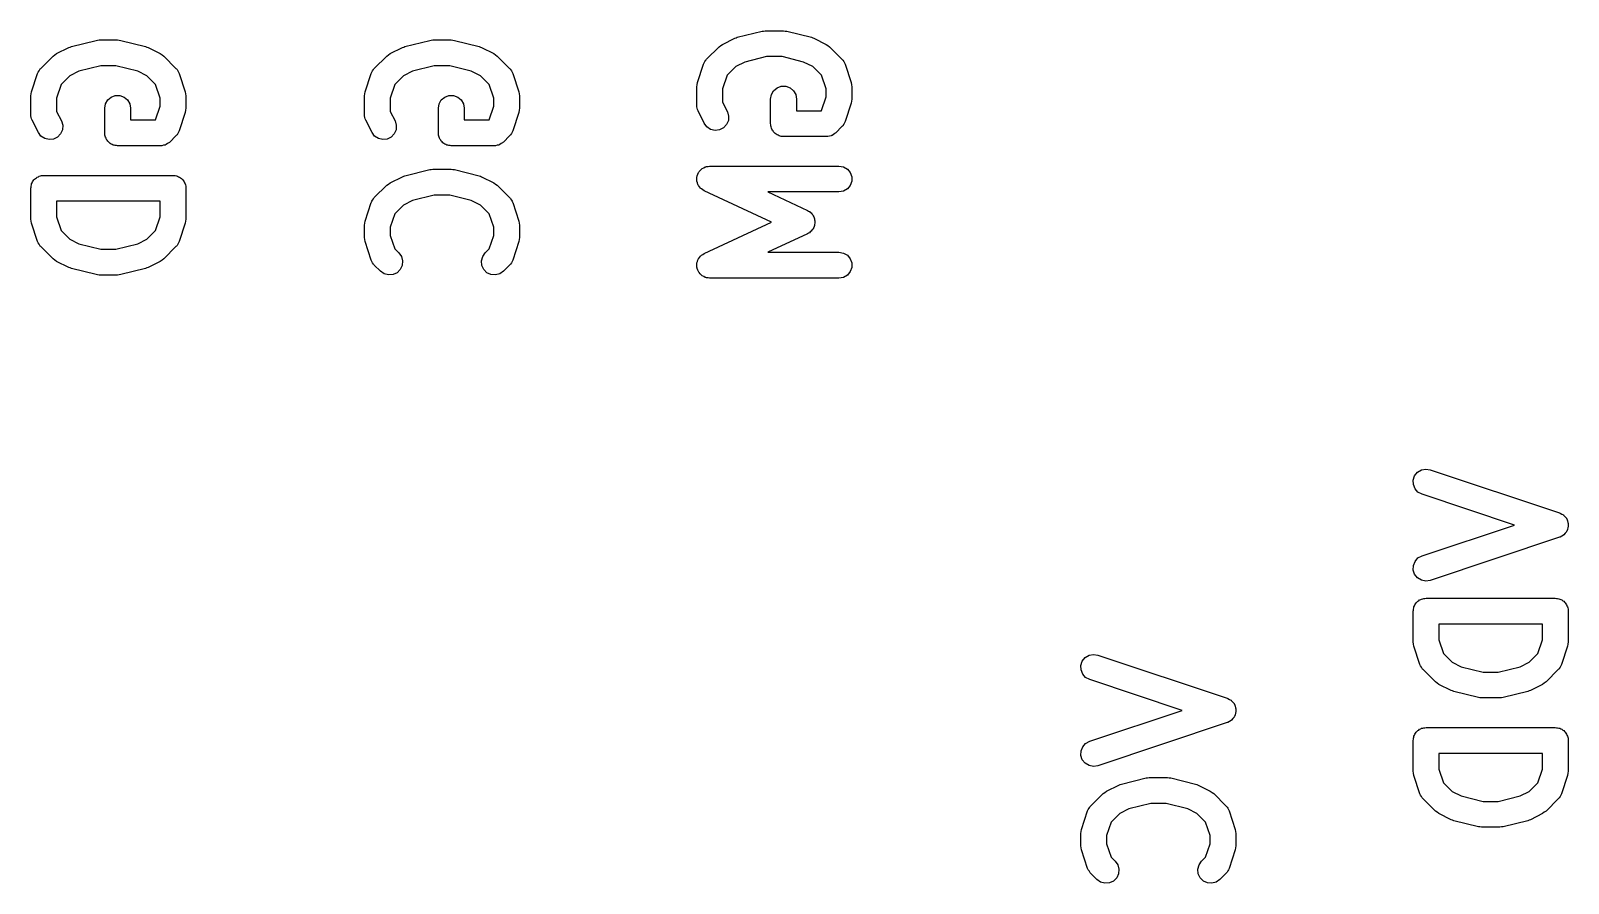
# Model space of a CAD drawing. Extents: x 91.3 to 189.8, y -113.5 to -60.4.
# Drawn here: x 122.83 to 134.72, y -103.52 to -96.92 of the extents above; entities that cross this region are included whole.
import ezdxf

# ---------------------------------------------------------------- set-up
doc = ezdxf.new("R2010")
doc.units = 0
doc.header["$MEASUREMENT"] = 0
doc.layers.add('BLACK', color=7, linetype='CONTINUOUS')

msp = doc.modelspace()

# ---------------------------------------------------------------- linework, layer by layer
at = {"layer": 'Black'}
for p, q in [((123.146, -97.0411), (123.337, -96.9935)), ((123.337, -96.9935), (123.349, -96.9926)), ((123.349, -96.9926), (123.361, -96.9905)), ((123.361, -96.9905), (123.504, -96.9905)), ((123.504, -96.9905), (123.516, -96.9926)), ((123.516, -96.9926), (123.528, -96.9935)), ((123.528, -96.9935), (123.719, -97.0411)), ((125.726, -97.0411), (125.917, -96.9935)), ((125.917, -96.9935), (125.929, -96.9926)), ((125.929, -96.9926), (125.941, -96.9905)), ((125.941, -96.9905), (126.084, -96.9905)), ((126.084, -96.9905), (126.096, -96.9926)), ((126.096, -96.9926), (126.108, -96.9935)), ((126.108, -96.9935), (126.299, -97.0411)), ((128.181, -97.0248), (128.276, -96.9772)), ((128.276, -96.9772), (128.286, -96.9741)), ((128.286, -96.9741), (128.296, -96.9697)), ((128.296, -96.9697), (128.487, -96.922)), ((128.487, -96.922), (128.499, -96.9212)), ((128.499, -96.9212), (128.511, -96.919)), ((128.511, -96.919), (128.654, -96.919)), ((128.654, -96.919), (128.666, -96.9212)), ((128.666, -96.9212), (128.678, -96.922)), ((128.678, -96.922), (128.869, -96.9697)), ((128.869, -96.9697), (128.879, -96.9741)), ((128.879, -96.9741), (128.889, -96.9772)), ((128.889, -96.9772), (128.984, -97.0248)), ((122.909, -97.2102), (123.005, -97.115)), ((123.005, -97.115), (123.018, -97.1058)), ((123.018, -97.1058), (123.031, -97.0963)), ((123.031, -97.0963), (123.126, -97.0487)), ((123.126, -97.0487), (123.136, -97.0455)), ((123.136, -97.0455), (123.146, -97.0411)), ((123.719, -97.0411), (123.729, -97.0455)), ((123.729, -97.0455), (123.739, -97.0487)), ((123.739, -97.0487), (123.834, -97.0963)), ((123.834, -97.0963), (123.847, -97.1058)), ((123.847, -97.1058), (123.86, -97.115)), ((123.86, -97.115), (123.955, -97.2102)), ((125.489, -97.2102), (125.585, -97.115)), ((125.585, -97.115), (125.598, -97.1058)), ((125.598, -97.1058), (125.611, -97.0963)), ((125.611, -97.0963), (125.706, -97.0487)), ((125.706, -97.0487), (125.716, -97.0455)), ((125.716, -97.0455), (125.726, -97.0411)), ((126.299, -97.0411), (126.309, -97.0455)), ((126.309, -97.0455), (126.319, -97.0487)), ((126.319, -97.0487), (126.414, -97.0963)), ((126.414, -97.0963), (126.427, -97.1058)), ((126.427, -97.1058), (126.44, -97.115)), ((126.44, -97.115), (126.535, -97.2102)), ((128.056, -97.1435), (128.059, -97.1388)), ((128.059, -97.1388), (128.155, -97.0436)), ((128.155, -97.0436), (128.168, -97.0344)), ((128.168, -97.0344), (128.181, -97.0248)), ((128.523, -97.119), (128.355, -97.161)), ((128.642, -97.119), (128.523, -97.119)), ((128.809, -97.161), (128.642, -97.119)), ((128.984, -97.0248), (128.997, -97.0344)), ((128.997, -97.0344), (129.01, -97.0436)), ((129.01, -97.0436), (129.105, -97.1388)), ((129.105, -97.1388), (129.109, -97.1435)), ((122.838, -97.3922), (122.885, -97.2493)), ((122.885, -97.2493), (122.888, -97.2443)), ((122.888, -97.2443), (122.889, -97.2387)), ((122.889, -97.2387), (122.896, -97.2291)), ((122.896, -97.2291), (122.902, -97.2188)), ((122.902, -97.2188), (122.906, -97.215)), ((122.906, -97.215), (122.909, -97.2102)), ((123.205, -97.2324), (123.134, -97.2679)), ((123.373, -97.1905), (123.205, -97.2324)), ((123.491, -97.1905), (123.373, -97.1905)), ((123.659, -97.2324), (123.491, -97.1905)), ((123.73, -97.2679), (123.659, -97.2324)), ((123.955, -97.2102), (123.959, -97.215)), ((123.959, -97.215), (123.963, -97.2188)), ((123.963, -97.2188), (123.969, -97.2291)), ((123.969, -97.2291), (123.975, -97.2387)), ((123.975, -97.2387), (123.977, -97.2443)), ((123.977, -97.2443), (123.98, -97.2493)), ((123.98, -97.2493), (124.027, -97.3922)), ((125.418, -97.3922), (125.465, -97.2493)), ((125.465, -97.2493), (125.468, -97.2443)), ((125.468, -97.2443), (125.469, -97.2387)), ((125.469, -97.2387), (125.476, -97.2291)), ((125.476, -97.2291), (125.482, -97.2188)), ((125.482, -97.2188), (125.486, -97.215)), ((125.486, -97.215), (125.489, -97.2102)), ((125.785, -97.2324), (125.714, -97.2679)), ((125.953, -97.1905), (125.785, -97.2324)), ((126.072, -97.1905), (125.953, -97.1905)), ((126.239, -97.2324), (126.072, -97.1905)), ((126.31, -97.2679), (126.239, -97.2324)), ((126.535, -97.2102), (126.539, -97.215)), ((126.539, -97.215), (126.543, -97.2188)), ((126.543, -97.2188), (126.549, -97.2291)), ((126.549, -97.2291), (126.555, -97.2387)), ((126.555, -97.2387), (126.557, -97.2443)), ((126.557, -97.2443), (126.56, -97.2493)), ((126.56, -97.2493), (126.607, -97.3922)), ((127.988, -97.3208), (128.035, -97.1779)), ((128.035, -97.1779), (128.038, -97.1728)), ((128.038, -97.1728), (128.039, -97.1673)), ((128.039, -97.1673), (128.046, -97.1577)), ((128.046, -97.1577), (128.052, -97.1474)), ((128.052, -97.1474), (128.056, -97.1435)), ((128.284, -97.1965), (128.217, -97.2635)), ((128.355, -97.161), (128.284, -97.1965)), ((128.88, -97.1965), (128.809, -97.161)), ((128.947, -97.2635), (128.88, -97.1965)), ((129.109, -97.1435), (129.113, -97.1474)), ((129.113, -97.1474), (129.119, -97.1577)), ((129.119, -97.1577), (129.125, -97.1673)), ((129.125, -97.1673), (129.127, -97.1728)), ((129.127, -97.1728), (129.13, -97.1779)), ((129.13, -97.1779), (129.177, -97.3208)), ((123.067, -97.335), (123.032, -97.44)), ((123.134, -97.2679), (123.067, -97.335)), ((123.797, -97.335), (123.73, -97.2679)), ((123.832, -97.44), (123.797, -97.335)), ((125.647, -97.335), (125.612, -97.44)), ((125.714, -97.2679), (125.647, -97.335)), ((126.377, -97.335), (126.31, -97.2679)), ((126.412, -97.44), (126.377, -97.335)), ((127.982, -97.3524), (127.985, -97.3366)), ((127.982, -97.4952), (127.982, -97.3524)), ((127.985, -97.3366), (127.988, -97.3208)), ((128.217, -97.2635), (128.182, -97.3686)), ((128.182, -97.3686), (128.182, -97.4716)), ((128.577, -97.3833), (128.604, -97.361)), ((128.604, -97.361), (128.636, -97.3491)), ((128.636, -97.3491), (128.671, -97.3491)), ((128.671, -97.3491), (128.704, -97.361)), ((128.704, -97.361), (128.73, -97.3833)), ((128.982, -97.3686), (128.947, -97.2635)), ((128.982, -97.4314), (128.982, -97.3686)), ((129.177, -97.3208), (129.18, -97.3366)), ((129.18, -97.3366), (129.182, -97.3524)), ((129.182, -97.3524), (129.182, -97.4476)), ((122.832, -97.4238), (122.835, -97.408)), ((122.832, -97.5667), (122.832, -97.4238)), ((122.835, -97.408), (122.838, -97.3922)), ((123.032, -97.44), (123.032, -97.5431)), ((123.404, -97.519), (123.41, -97.4848)), ((123.41, -97.4848), (123.427, -97.4548)), ((123.427, -97.4548), (123.454, -97.4324)), ((123.454, -97.4324), (123.486, -97.4206)), ((123.486, -97.4206), (123.521, -97.4206)), ((123.521, -97.4206), (123.554, -97.4324)), ((123.554, -97.4324), (123.58, -97.4548)), ((123.58, -97.4548), (123.598, -97.4848)), ((123.598, -97.4848), (123.604, -97.519)), ((123.832, -97.5028), (123.832, -97.44)), ((124.027, -97.3922), (124.03, -97.408)), ((124.03, -97.408), (124.032, -97.4238)), ((124.032, -97.4238), (124.032, -97.519)), ((125.412, -97.4238), (125.415, -97.408)), ((125.412, -97.5667), (125.412, -97.4238)), ((125.415, -97.408), (125.418, -97.3922)), ((125.612, -97.44), (125.612, -97.5431)), ((125.984, -97.519), (125.99, -97.4848)), ((125.99, -97.4848), (126.007, -97.4548)), ((126.007, -97.4548), (126.034, -97.4324)), ((126.034, -97.4324), (126.066, -97.4206)), ((126.066, -97.4206), (126.101, -97.4206)), ((126.101, -97.4206), (126.134, -97.4324)), ((126.134, -97.4324), (126.16, -97.4548)), ((126.16, -97.4548), (126.178, -97.4848)), ((126.178, -97.4848), (126.184, -97.519)), ((126.412, -97.5028), (126.412, -97.44)), ((126.607, -97.3922), (126.61, -97.408)), ((126.61, -97.408), (126.612, -97.4238)), ((126.612, -97.4238), (126.612, -97.519)), ((127.983, -97.5009), (127.982, -97.4952)), ((128.182, -97.4716), (128.219, -97.5458)), ((128.554, -97.4476), (128.56, -97.4134)), ((128.554, -97.6381), (128.554, -97.4476)), ((128.56, -97.4134), (128.577, -97.3833)), ((128.73, -97.3833), (128.748, -97.4134)), ((128.748, -97.4134), (128.754, -97.4476)), ((128.754, -97.4476), (128.754, -97.5381)), ((128.947, -97.5365), (128.982, -97.4314)), ((129.177, -97.4792), (129.13, -97.6221)), ((129.18, -97.4634), (129.177, -97.4792)), ((129.182, -97.4476), (129.18, -97.4634)), ((122.833, -97.5723), (122.832, -97.5667)), ((122.833, -97.5781), (122.833, -97.5723)), ((122.836, -97.5893), (122.833, -97.5781)), ((122.838, -97.6009), (122.836, -97.5893)), ((122.841, -97.6059), (122.838, -97.6009)), ((122.843, -97.6114), (122.841, -97.6059)), ((122.891, -97.7066), (122.843, -97.6114)), ((123.032, -97.5431), (123.069, -97.6172)), ((123.404, -97.7095), (123.404, -97.519)), ((123.604, -97.519), (123.604, -97.6095)), ((123.604, -97.6095), (123.796, -97.6095)), ((123.796, -97.6095), (123.797, -97.6079)), ((123.797, -97.6079), (123.832, -97.5028)), ((124.027, -97.5507), (123.98, -97.6935)), ((124.03, -97.5348), (124.027, -97.5507)), ((124.032, -97.519), (124.03, -97.5348)), ((125.413, -97.5723), (125.412, -97.5667)), ((125.413, -97.5781), (125.413, -97.5723)), ((125.416, -97.5893), (125.413, -97.5781)), ((125.418, -97.6009), (125.416, -97.5893)), ((125.421, -97.6059), (125.418, -97.6009)), ((125.423, -97.6114), (125.421, -97.6059)), ((125.471, -97.7066), (125.423, -97.6114)), ((125.612, -97.5431), (125.649, -97.6172)), ((125.984, -97.7095), (125.984, -97.519)), ((126.184, -97.519), (126.184, -97.6095)), ((126.184, -97.6095), (126.376, -97.6095)), ((126.376, -97.6095), (126.377, -97.6079)), ((126.377, -97.6079), (126.412, -97.5028)), ((126.607, -97.5507), (126.56, -97.6935)), ((126.61, -97.5348), (126.607, -97.5507)), ((126.612, -97.519), (126.61, -97.5348)), ((127.983, -97.5067), (127.983, -97.5009)), ((127.986, -97.5179), (127.983, -97.5067)), ((127.988, -97.5294), (127.986, -97.5179)), ((127.991, -97.5344), (127.988, -97.5294)), ((127.993, -97.54), (127.991, -97.5344)), ((128.041, -97.6352), (127.993, -97.54)), ((128.227, -97.6137), (128.213, -97.6456)), ((128.219, -97.5458), (128.229, -97.579)), ((128.229, -97.579), (128.227, -97.6137)), ((128.754, -97.5381), (128.946, -97.5381)), ((128.946, -97.5381), (128.947, -97.5365)), ((122.911, -97.7345), (122.891, -97.7066)), ((122.94, -97.7537), (122.911, -97.7345)), ((123.063, -97.717), (123.04, -97.7422)), ((123.077, -97.6851), (123.063, -97.717)), ((123.069, -97.6172), (123.079, -97.6505)), ((123.079, -97.6505), (123.077, -97.6851)), ((123.405, -97.7181), (123.404, -97.7095)), ((123.405, -97.7269), (123.405, -97.7181)), ((123.408, -97.7351), (123.405, -97.7269)), ((123.41, -97.7437), (123.408, -97.7351)), ((123.955, -97.7326), (123.908, -97.7802)), ((123.959, -97.7279), (123.955, -97.7326)), ((123.963, -97.7241), (123.959, -97.7279)), ((123.969, -97.7138), (123.963, -97.7241)), ((123.975, -97.7042), (123.969, -97.7138)), ((123.977, -97.6986), (123.975, -97.7042)), ((123.98, -97.6935), (123.977, -97.6986)), ((125.491, -97.7345), (125.471, -97.7066)), ((125.52, -97.7537), (125.491, -97.7345)), ((125.643, -97.717), (125.62, -97.7422)), ((125.657, -97.6851), (125.643, -97.717)), ((125.649, -97.6172), (125.659, -97.6505)), ((125.659, -97.6505), (125.657, -97.6851)), ((125.985, -97.7181), (125.984, -97.7095)), ((125.985, -97.7269), (125.985, -97.7181)), ((125.988, -97.7351), (125.985, -97.7269)), ((125.99, -97.7437), (125.988, -97.7351)), ((126.535, -97.7326), (126.488, -97.7802)), ((126.539, -97.7279), (126.535, -97.7326)), ((126.543, -97.7241), (126.539, -97.7279)), ((126.549, -97.7138), (126.543, -97.7241)), ((126.555, -97.7042), (126.549, -97.7138)), ((126.557, -97.6986), (126.555, -97.7042)), ((126.56, -97.6935), (126.557, -97.6986)), ((128.061, -97.6631), (128.041, -97.6352)), ((128.09, -97.6822), (128.061, -97.6631)), ((128.124, -97.6903), (128.09, -97.6822)), ((128.159, -97.6863), (128.124, -97.6903)), ((128.19, -97.6708), (128.159, -97.6863)), ((128.213, -97.6456), (128.19, -97.6708)), ((128.555, -97.6467), (128.554, -97.6381)), ((128.555, -97.6555), (128.555, -97.6467)), ((128.558, -97.6637), (128.555, -97.6555)), ((128.56, -97.6723), (128.558, -97.6637)), ((128.564, -97.6799), (128.56, -97.6723)), ((128.567, -97.6881), (128.564, -97.6799)), ((128.573, -97.6948), (128.567, -97.6881)), ((128.577, -97.7024), (128.573, -97.6948)), ((128.584, -97.708), (128.577, -97.7024)), ((128.59, -97.7147), (128.584, -97.708)), ((128.597, -97.7191), (128.59, -97.7147)), ((128.604, -97.7247), (128.597, -97.7191)), ((128.612, -97.7277), (128.604, -97.7247)), ((128.62, -97.7321), (128.612, -97.7277)), ((128.628, -97.7336), (128.62, -97.7321)), ((128.636, -97.7366), (128.628, -97.7336)), ((129.008, -97.7343), (128.996, -97.7377)), ((129.021, -97.7321), (129.008, -97.7343)), ((129.025, -97.7299), (129.021, -97.7321)), ((129.029, -97.7287), (129.025, -97.7299)), ((129.04, -97.7212), (129.029, -97.7287)), ((129.051, -97.7147), (129.04, -97.7212)), ((129.054, -97.7113), (129.051, -97.7147)), ((129.058, -97.7088), (129.054, -97.7113)), ((129.105, -97.6612), (129.058, -97.7088)), ((129.109, -97.6565), (129.105, -97.6612)), ((129.113, -97.6526), (129.109, -97.6565)), ((129.119, -97.6423), (129.113, -97.6526)), ((129.125, -97.6327), (129.119, -97.6423)), ((129.127, -97.6272), (129.125, -97.6327)), ((129.13, -97.6221), (129.127, -97.6272)), ((122.974, -97.7617), (122.94, -97.7537)), ((123.009, -97.7578), (122.974, -97.7617)), ((123.04, -97.7422), (123.009, -97.7578)), ((123.414, -97.7513), (123.41, -97.7437)), ((123.417, -97.7595), (123.414, -97.7513)), ((123.423, -97.7662), (123.417, -97.7595)), ((123.427, -97.7738), (123.423, -97.7662)), ((123.434, -97.7794), (123.427, -97.7738)), ((123.44, -97.7861), (123.434, -97.7794)), ((123.447, -97.7905), (123.44, -97.7861)), ((123.454, -97.7961), (123.447, -97.7905)), ((123.462, -97.7991), (123.454, -97.7961)), ((123.47, -97.8035), (123.462, -97.7991)), ((123.478, -97.805), (123.47, -97.8035)), ((123.486, -97.808), (123.478, -97.805)), ((123.495, -97.808), (123.486, -97.808)), ((123.504, -97.8095), (123.495, -97.808)), ((123.837, -97.8095), (123.504, -97.8095)), ((123.841, -97.8088), (123.837, -97.8095)), ((123.846, -97.8091), (123.841, -97.8088)), ((123.858, -97.8058), (123.846, -97.8091)), ((123.871, -97.8035), (123.858, -97.8058)), ((123.875, -97.8013), (123.871, -97.8035)), ((123.879, -97.8002), (123.875, -97.8013)), ((123.89, -97.7927), (123.879, -97.8002)), ((123.901, -97.7861), (123.89, -97.7927)), ((123.904, -97.7828), (123.901, -97.7861)), ((123.908, -97.7802), (123.904, -97.7828)), ((125.554, -97.7617), (125.52, -97.7537)), ((125.589, -97.7578), (125.554, -97.7617)), ((125.62, -97.7422), (125.589, -97.7578)), ((125.994, -97.7513), (125.99, -97.7437)), ((125.997, -97.7595), (125.994, -97.7513)), ((126.003, -97.7662), (125.997, -97.7595)), ((126.007, -97.7738), (126.003, -97.7662)), ((126.014, -97.7794), (126.007, -97.7738)), ((126.02, -97.7861), (126.014, -97.7794)), ((126.027, -97.7905), (126.02, -97.7861)), ((126.034, -97.7961), (126.027, -97.7905)), ((126.042, -97.7991), (126.034, -97.7961)), ((126.05, -97.8035), (126.042, -97.7991)), ((126.058, -97.805), (126.05, -97.8035)), ((126.066, -97.808), (126.058, -97.805)), ((126.075, -97.808), (126.066, -97.808)), ((126.084, -97.8095), (126.075, -97.808)), ((126.417, -97.8095), (126.084, -97.8095)), ((126.421, -97.8088), (126.417, -97.8095)), ((126.426, -97.8091), (126.421, -97.8088)), ((126.438, -97.8058), (126.426, -97.8091)), ((126.451, -97.8035), (126.438, -97.8058)), ((126.455, -97.8013), (126.451, -97.8035)), ((126.459, -97.8002), (126.455, -97.8013)), ((126.47, -97.7927), (126.459, -97.8002)), ((126.481, -97.7861), (126.47, -97.7927)), ((126.484, -97.7828), (126.481, -97.7861)), ((126.488, -97.7802), (126.484, -97.7828)), ((128.645, -97.7366), (128.636, -97.7366)), ((128.654, -97.7381), (128.645, -97.7366)), ((128.987, -97.7381), (128.654, -97.7381)), ((128.991, -97.7373), (128.987, -97.7381)), ((128.996, -97.7377), (128.991, -97.7373)), ((128.037, -97.9792), (128.048, -97.9727)), ((128.048, -97.9727), (128.053, -97.9719)), ((128.053, -97.9719), (128.057, -97.9701)), ((128.057, -97.9701), (128.07, -97.9689)), ((128.07, -97.9689), (128.082, -97.9667)), ((128.082, -97.9667), (129.082, -97.9667)), ((129.082, -97.9667), (129.117, -97.9727)), ((129.117, -97.9727), (129.147, -97.9901)), ((122.843, -98.0963), (122.846, -98.0881)), ((122.846, -98.0881), (122.851, -98.0814)), ((122.851, -98.0814), (122.856, -98.0738)), ((122.856, -98.0738), (122.862, -98.0682)), ((122.862, -98.0682), (122.868, -98.0615)), ((122.868, -98.0615), (122.876, -98.0571)), ((122.876, -98.0571), (122.882, -98.0515)), ((122.882, -98.0515), (122.891, -98.0485)), ((122.891, -98.0485), (122.898, -98.0441)), ((122.898, -98.0441), (122.907, -98.0426)), ((122.907, -98.0426), (122.915, -98.0396)), ((122.915, -98.0396), (122.924, -98.0396)), ((122.924, -98.0396), (122.932, -98.0381)), ((122.932, -98.0381), (123.932, -98.0381)), ((123.932, -98.0381), (123.941, -98.0396)), ((123.941, -98.0396), (123.95, -98.0396)), ((123.95, -98.0396), (123.958, -98.0426)), ((123.958, -98.0426), (123.967, -98.0441)), ((123.967, -98.0441), (123.974, -98.0485)), ((123.974, -98.0485), (123.982, -98.0515)), ((123.982, -98.0515), (123.989, -98.0571)), ((123.989, -98.0571), (123.997, -98.0615)), ((123.997, -98.0615), (124.002, -98.0682)), ((124.002, -98.0682), (124.009, -98.0738)), ((124.009, -98.0738), (124.013, -98.0814)), ((124.013, -98.0814), (124.019, -98.0881)), ((124.019, -98.0881), (124.022, -98.0963)), ((125.611, -98.0963), (125.706, -98.0487)), ((125.706, -98.0487), (125.716, -98.0455)), ((125.716, -98.0455), (125.726, -98.0411)), ((125.726, -98.0411), (125.917, -97.9935)), ((125.917, -97.9935), (125.929, -97.9926)), ((125.929, -97.9926), (125.941, -97.9905)), ((125.941, -97.9905), (126.084, -97.9905)), ((126.084, -97.9905), (126.096, -97.9926)), ((126.096, -97.9926), (126.108, -97.9935)), ((126.108, -97.9935), (126.299, -98.0411)), ((126.299, -98.0411), (126.309, -98.0455)), ((126.309, -98.0455), (126.319, -98.0487)), ((126.319, -98.0487), (126.414, -98.0963)), ((127.983, -98.0754), (127.984, -98.0624)), ((127.984, -98.0796), (127.983, -98.0754)), ((127.984, -98.0493), (127.985, -98.0452)), ((127.984, -98.0624), (127.984, -98.0493)), ((127.984, -98.084), (127.984, -98.0796)), ((127.988, -98.0963), (127.984, -98.084)), ((127.985, -98.0452), (127.986, -98.0408)), ((127.986, -98.0408), (127.991, -98.0289)), ((127.991, -98.0289), (127.996, -98.0167)), ((127.996, -98.0167), (127.999, -98.0133)), ((127.999, -98.0133), (128, -98.0093)), ((128, -98.0093), (128.01, -98.0001)), ((128.01, -98.0001), (128.018, -97.9901)), ((128.018, -97.9901), (128.022, -97.9879)), ((128.022, -97.9879), (128.025, -97.9847)), ((128.025, -97.9847), (128.037, -97.9792)), ((129.147, -97.9901), (129.169, -98.0167)), ((129.169, -98.0167), (129.181, -98.0493)), ((129.181, -98.084), (129.169, -98.1167)), ((129.181, -98.0493), (129.181, -98.084)), ((122.832, -98.1381), (122.834, -98.1295)), ((122.832, -98.3762), (122.832, -98.1381)), ((122.834, -98.1207), (122.837, -98.1125)), ((122.834, -98.1295), (122.834, -98.1207)), ((122.837, -98.1125), (122.838, -98.1039)), ((122.838, -98.1039), (122.843, -98.0963)), ((124.022, -98.0963), (124.026, -98.1039)), ((124.026, -98.1039), (124.028, -98.1125)), ((124.028, -98.1125), (124.031, -98.1207)), ((124.031, -98.1207), (124.031, -98.1295)), ((124.031, -98.1295), (124.032, -98.1381)), ((124.032, -98.1381), (124.032, -98.3762)), ((125.486, -98.215), (125.489, -98.2102)), ((125.489, -98.2102), (125.585, -98.115)), ((125.585, -98.115), (125.598, -98.1058)), ((125.598, -98.1058), (125.611, -98.0963)), ((125.953, -98.1905), (125.785, -98.2324)), ((126.072, -98.1905), (125.953, -98.1905)), ((126.239, -98.2324), (126.072, -98.1905)), ((126.414, -98.0963), (126.427, -98.1058)), ((126.427, -98.1058), (126.44, -98.115)), ((126.44, -98.115), (126.535, -98.2102)), ((126.535, -98.2102), (126.539, -98.215)), ((127.992, -98.1089), (127.988, -98.0963)), ((127.994, -98.1125), (127.992, -98.1089)), ((127.996, -98.1167), (127.994, -98.1125)), ((128.004, -98.1267), (127.996, -98.1167)), ((128.012, -98.1374), (128.004, -98.1267)), ((128.015, -98.1399), (128.012, -98.1374)), ((128.018, -98.1433), (128.015, -98.1399)), ((128.029, -98.1498), (128.018, -98.1433)), ((128.04, -98.1573), (128.029, -98.1498)), ((128.56, -98.4), (128.04, -98.1573)), ((129.082, -98.1667), (128.533, -98.1667)), ((128.533, -98.1667), (128.839, -98.3094)), ((129.117, -98.1606), (129.082, -98.1667)), ((129.147, -98.1433), (129.117, -98.1606)), ((129.169, -98.1167), (129.147, -98.1433)), ((123.032, -98.2381), (123.032, -98.36)), ((123.832, -98.2381), (123.032, -98.2381)), ((123.832, -98.36), (123.832, -98.2381)), ((125.418, -98.3922), (125.465, -98.2493)), ((125.465, -98.2493), (125.468, -98.2443)), ((125.468, -98.2443), (125.469, -98.2387)), ((125.469, -98.2387), (125.476, -98.2291)), ((125.476, -98.2291), (125.482, -98.2188)), ((125.482, -98.2188), (125.486, -98.215)), ((125.714, -98.2679), (125.647, -98.335)), ((125.785, -98.2324), (125.714, -98.2679)), ((126.31, -98.2679), (126.239, -98.2324)), ((126.377, -98.335), (126.31, -98.2679)), ((126.539, -98.215), (126.543, -98.2188)), ((126.543, -98.2188), (126.549, -98.2291)), ((126.549, -98.2291), (126.555, -98.2387)), ((126.555, -98.2387), (126.557, -98.2443)), ((126.557, -98.2443), (126.56, -98.2493)), ((126.56, -98.2493), (126.607, -98.3922)), ((128.839, -98.3094), (128.846, -98.3144)), ((128.846, -98.3144), (128.854, -98.3181)), ((128.854, -98.3181), (128.86, -98.3243)), ((128.86, -98.3243), (128.867, -98.3293)), ((128.867, -98.3293), (128.872, -98.3365)), ((122.835, -98.392), (122.832, -98.3762)), ((122.838, -98.4078), (122.835, -98.392)), ((122.885, -98.5507), (122.838, -98.4078)), ((123.032, -98.36), (123.067, -98.465)), ((123.797, -98.465), (123.832, -98.36)), ((124.027, -98.4078), (123.98, -98.5507)), ((124.03, -98.392), (124.027, -98.4078)), ((124.032, -98.3762), (124.03, -98.392)), ((125.412, -98.4238), (125.415, -98.408)), ((125.412, -98.519), (125.412, -98.4238)), ((125.415, -98.408), (125.418, -98.3922)), ((125.647, -98.335), (125.612, -98.44)), ((125.612, -98.44), (125.612, -98.5028)), ((126.412, -98.44), (126.377, -98.335)), ((126.412, -98.5028), (126.412, -98.44)), ((126.607, -98.3922), (126.61, -98.408)), ((126.61, -98.408), (126.612, -98.4238)), ((126.612, -98.4238), (126.612, -98.519)), ((128.04, -98.6427), (128.56, -98.4)), ((128.872, -98.3365), (128.879, -98.3426)), ((128.879, -98.3426), (128.882, -98.3506)), ((128.882, -98.3506), (128.887, -98.3578)), ((128.887, -98.4422), (128.882, -98.4494)), ((128.887, -98.3578), (128.89, -98.3662)), ((128.89, -98.4338), (128.887, -98.4422)), ((128.89, -98.3662), (128.893, -98.3741)), ((128.893, -98.4259), (128.89, -98.4338)), ((128.893, -98.3741), (128.894, -98.3828)), ((128.894, -98.4172), (128.893, -98.4259)), ((128.894, -98.3828), (128.896, -98.3913)), ((128.896, -98.4087), (128.894, -98.4172)), ((128.896, -98.3913), (128.896, -98.4)), ((128.896, -98.4), (128.896, -98.4087)), ((122.888, -98.5557), (122.885, -98.5507)), ((122.889, -98.5613), (122.888, -98.5557)), ((122.896, -98.5709), (122.889, -98.5613)), ((123.067, -98.465), (123.134, -98.5321)), ((123.134, -98.5321), (123.205, -98.5676)), ((123.205, -98.5676), (123.373, -98.6095)), ((123.491, -98.6095), (123.659, -98.5676)), ((123.659, -98.5676), (123.73, -98.5321)), ((123.73, -98.5321), (123.797, -98.465)), ((123.975, -98.5613), (123.969, -98.5709)), ((123.977, -98.5557), (123.975, -98.5613)), ((123.98, -98.5507), (123.977, -98.5557)), ((125.415, -98.5348), (125.412, -98.519)), ((125.418, -98.5507), (125.415, -98.5348)), ((125.465, -98.6935), (125.418, -98.5507)), ((125.612, -98.5028), (125.647, -98.6079)), ((126.377, -98.6079), (126.412, -98.5028)), ((126.607, -98.5507), (126.56, -98.6935)), ((126.61, -98.5348), (126.607, -98.5507)), ((126.612, -98.519), (126.61, -98.5348)), ((128.839, -98.4906), (128.533, -98.6333)), ((128.846, -98.4856), (128.839, -98.4906)), ((128.854, -98.4819), (128.846, -98.4856)), ((128.86, -98.4757), (128.854, -98.4819)), ((128.867, -98.4707), (128.86, -98.4757)), ((128.872, -98.4635), (128.867, -98.4707)), ((128.879, -98.4574), (128.872, -98.4635)), ((128.882, -98.4494), (128.879, -98.4574)), ((122.902, -98.5812), (122.896, -98.5709)), ((122.906, -98.585), (122.902, -98.5812)), ((122.909, -98.5898), (122.906, -98.585)), ((123.005, -98.685), (122.909, -98.5898)), ((123.018, -98.6942), (123.005, -98.685)), ((123.373, -98.6095), (123.491, -98.6095)), ((123.86, -98.685), (123.847, -98.6942)), ((123.955, -98.5898), (123.86, -98.685)), ((123.959, -98.585), (123.955, -98.5898)), ((123.963, -98.5812), (123.959, -98.585)), ((123.969, -98.5709), (123.963, -98.5812)), ((125.647, -98.6079), (125.678, -98.6388)), ((125.678, -98.6388), (125.698, -98.6673)), ((125.698, -98.6673), (125.707, -98.7008)), ((126.318, -98.7008), (126.327, -98.6673)), ((126.327, -98.6673), (126.346, -98.6388)), ((126.346, -98.6388), (126.377, -98.6079)), ((127.994, -98.6875), (127.996, -98.6833)), ((127.996, -98.6833), (128.004, -98.6733)), ((128.004, -98.6733), (128.012, -98.6626)), ((128.012, -98.6626), (128.015, -98.6601)), ((128.015, -98.6601), (128.018, -98.6567)), ((128.018, -98.6567), (128.029, -98.6502)), ((128.029, -98.6502), (128.04, -98.6427)), ((128.533, -98.6333), (129.082, -98.6333)), ((129.082, -98.6333), (129.117, -98.6394)), ((129.117, -98.6394), (129.147, -98.6567)), ((129.147, -98.6567), (129.169, -98.6833)), ((129.169, -98.6833), (129.181, -98.716)), ((123.031, -98.7037), (123.018, -98.6942)), ((123.126, -98.7513), (123.031, -98.7037)), ((123.136, -98.7545), (123.126, -98.7513)), ((123.146, -98.7589), (123.136, -98.7545)), ((123.337, -98.8065), (123.146, -98.7589)), ((123.719, -98.7589), (123.528, -98.8065)), ((123.729, -98.7545), (123.719, -98.7589)), ((123.739, -98.7513), (123.729, -98.7545)), ((123.834, -98.7037), (123.739, -98.7513)), ((123.847, -98.6942), (123.834, -98.7037)), ((125.468, -98.6986), (125.465, -98.6935)), ((125.469, -98.7042), (125.468, -98.6986)), ((125.476, -98.7138), (125.469, -98.7042)), ((125.482, -98.7241), (125.476, -98.7138)), ((125.486, -98.7279), (125.482, -98.7241)), ((125.489, -98.7326), (125.486, -98.7279)), ((125.537, -98.7802), (125.489, -98.7326)), ((125.565, -98.8002), (125.537, -98.7802)), ((125.599, -98.8091), (125.565, -98.8002)), ((125.665, -98.7914), (125.634, -98.8061)), ((125.69, -98.7669), (125.665, -98.7914)), ((125.704, -98.7354), (125.69, -98.7669)), ((125.707, -98.7008), (125.704, -98.7354)), ((126.321, -98.7354), (126.318, -98.7008)), ((126.335, -98.7669), (126.321, -98.7354)), ((126.36, -98.7914), (126.335, -98.7669)), ((126.391, -98.8061), (126.36, -98.7914)), ((126.459, -98.8002), (126.426, -98.8091)), ((126.488, -98.7802), (126.459, -98.8002)), ((126.535, -98.7326), (126.488, -98.7802)), ((126.539, -98.7279), (126.535, -98.7326)), ((126.543, -98.7241), (126.539, -98.7279)), ((126.549, -98.7138), (126.543, -98.7241)), ((126.555, -98.7042), (126.549, -98.7138)), ((126.557, -98.6986), (126.555, -98.7042)), ((126.56, -98.6935), (126.557, -98.6986)), ((127.983, -98.7246), (127.984, -98.7204)), ((127.984, -98.7376), (127.983, -98.7246)), ((127.984, -98.716), (127.988, -98.7037)), ((127.984, -98.7204), (127.984, -98.716)), ((127.984, -98.7507), (127.984, -98.7376)), ((127.985, -98.7548), (127.984, -98.7507)), ((127.986, -98.7592), (127.985, -98.7548)), ((127.991, -98.7711), (127.986, -98.7592)), ((127.988, -98.7037), (127.992, -98.6911)), ((127.996, -98.7833), (127.991, -98.7711)), ((127.992, -98.6911), (127.994, -98.6875)), ((127.999, -98.7867), (127.996, -98.7833)), ((128, -98.7907), (127.999, -98.7867)), ((128.01, -98.7999), (128, -98.7907)), ((128.018, -98.8099), (128.01, -98.7999)), ((129.169, -98.7833), (129.147, -98.8099)), ((129.181, -98.7507), (129.169, -98.7833)), ((129.181, -98.716), (129.181, -98.7507)), ((123.349, -98.8074), (123.337, -98.8065)), ((123.361, -98.8095), (123.349, -98.8074)), ((123.504, -98.8095), (123.361, -98.8095)), ((123.516, -98.8074), (123.504, -98.8095)), ((123.528, -98.8065), (123.516, -98.8074)), ((125.634, -98.8061), (125.599, -98.8091)), ((126.426, -98.8091), (126.391, -98.8061)), ((128.022, -98.8121), (128.018, -98.8099)), ((128.025, -98.8153), (128.022, -98.8121)), ((128.037, -98.8208), (128.025, -98.8153)), ((128.048, -98.8273), (128.037, -98.8208)), ((128.053, -98.8281), (128.048, -98.8273)), ((128.057, -98.8299), (128.053, -98.8281)), ((128.07, -98.8311), (128.057, -98.8299)), ((128.082, -98.8333), (128.07, -98.8311)), ((129.082, -98.8333), (128.082, -98.8333)), ((129.117, -98.8273), (129.082, -98.8333)), ((129.147, -98.8099), (129.117, -98.8273)), ((133.534, -100.363), (133.556, -100.336)), ((133.556, -100.336), (133.586, -100.318)), ((133.586, -100.318), (133.62, -100.311)), ((133.62, -100.311), (133.654, -100.316)), ((133.654, -100.316), (134.654, -100.649)), ((133.523, -100.396), (133.534, -100.363)), ((133.524, -100.431), (133.523, -100.396)), ((133.537, -100.463), (133.524, -100.431)), ((133.56, -100.489), (133.537, -100.463)), ((133.591, -100.506), (133.56, -100.489)), ((134.306, -100.744), (133.591, -100.506)), ((134.654, -100.649), (134.656, -100.651)), ((134.656, -100.651), (134.659, -100.651)), ((134.659, -100.651), (134.672, -100.659)), ((134.672, -100.659), (134.685, -100.666)), ((134.685, -100.666), (134.686, -100.668)), ((134.686, -100.668), (134.689, -100.669)), ((134.689, -100.669), (134.698, -100.681)), ((134.698, -100.681), (134.708, -100.692)), ((134.708, -100.692), (134.709, -100.695)), ((134.709, -100.695), (134.71, -100.697)), ((134.71, -100.697), (134.715, -100.711)), ((133.591, -100.983), (134.306, -100.744)), ((134.685, -100.823), (134.672, -100.83)), ((134.686, -100.821), (134.685, -100.823)), ((134.689, -100.819), (134.686, -100.821)), ((134.698, -100.808), (134.689, -100.819)), ((134.708, -100.797), (134.698, -100.808)), ((134.709, -100.794), (134.708, -100.797)), ((134.71, -100.792), (134.709, -100.794)), ((134.715, -100.778), (134.71, -100.792)), ((134.715, -100.711), (134.72, -100.724)), ((134.72, -100.764), (134.715, -100.778)), ((134.72, -100.724), (134.72, -100.727)), ((134.72, -100.727), (134.721, -100.73)), ((134.721, -100.759), (134.72, -100.762)), ((134.72, -100.762), (134.72, -100.764)), ((134.721, -100.73), (134.721, -100.744)), ((134.721, -100.744), (134.721, -100.759)), ((134.654, -100.839), (133.654, -101.172)), ((134.656, -100.838), (134.654, -100.839)), ((134.659, -100.837), (134.656, -100.838)), ((134.672, -100.83), (134.659, -100.837)), ((133.523, -101.092), (133.524, -101.058)), ((133.524, -101.058), (133.537, -101.025)), ((133.537, -101.025), (133.56, -100.999)), ((133.56, -100.999), (133.591, -100.983)), ((133.534, -101.125), (133.523, -101.092)), ((133.556, -101.152), (133.534, -101.125)), ((133.586, -101.171), (133.556, -101.152)), ((133.62, -101.178), (133.586, -101.171)), ((133.654, -101.172), (133.62, -101.178)), ((133.522, -101.411), (133.524, -101.402)), ((133.522, -101.649), (133.522, -101.411)), ((133.524, -101.394), (133.527, -101.385)), ((133.524, -101.402), (133.524, -101.394)), ((133.527, -101.385), (133.528, -101.377)), ((133.528, -101.377), (133.533, -101.369)), ((133.533, -101.369), (133.536, -101.361)), ((133.536, -101.361), (133.541, -101.354)), ((133.541, -101.354), (133.546, -101.347)), ((133.546, -101.347), (133.552, -101.341)), ((133.552, -101.341), (133.558, -101.334)), ((133.558, -101.334), (133.566, -101.33)), ((133.566, -101.33), (133.572, -101.324)), ((133.572, -101.324), (133.581, -101.321)), ((133.581, -101.321), (133.588, -101.317)), ((133.588, -101.317), (133.597, -101.315)), ((133.597, -101.315), (133.605, -101.312)), ((133.605, -101.312), (133.614, -101.312)), ((133.614, -101.312), (133.622, -101.311)), ((133.622, -101.311), (134.622, -101.311)), ((134.622, -101.311), (134.631, -101.312)), ((134.631, -101.312), (134.64, -101.312)), ((134.64, -101.312), (134.648, -101.315)), ((134.648, -101.315), (134.657, -101.317)), ((134.657, -101.317), (134.664, -101.321)), ((134.664, -101.321), (134.672, -101.324)), ((134.672, -101.324), (134.679, -101.33)), ((134.679, -101.33), (134.687, -101.334)), ((134.687, -101.334), (134.692, -101.341)), ((134.692, -101.341), (134.699, -101.347)), ((134.699, -101.347), (134.703, -101.354)), ((134.703, -101.354), (134.709, -101.361)), ((134.709, -101.361), (134.712, -101.369)), ((134.712, -101.369), (134.716, -101.377)), ((134.716, -101.377), (134.718, -101.385)), ((134.718, -101.385), (134.721, -101.394)), ((134.721, -101.394), (134.721, -101.402)), ((134.721, -101.402), (134.722, -101.411)), ((134.722, -101.411), (134.722, -101.649)), ((133.722, -101.511), (133.722, -101.633)), ((134.522, -101.511), (133.722, -101.511)), ((134.522, -101.633), (134.522, -101.511)), ((133.525, -101.665), (133.522, -101.649)), ((133.722, -101.633), (133.757, -101.738)), ((134.487, -101.738), (134.522, -101.633)), ((134.722, -101.649), (134.72, -101.665)), ((130.964, -101.798), (130.986, -101.77)), ((130.986, -101.77), (131.016, -101.752)), ((131.016, -101.752), (131.05, -101.745)), ((131.05, -101.745), (131.084, -101.75)), ((131.084, -101.75), (132.084, -102.084)), ((133.528, -101.681), (133.525, -101.665)), ((133.575, -101.824), (133.528, -101.681)), ((133.757, -101.738), (133.824, -101.805)), ((134.42, -101.805), (134.487, -101.738)), ((134.717, -101.681), (134.67, -101.824)), ((134.72, -101.665), (134.717, -101.681)), ((130.953, -101.831), (130.964, -101.798)), ((130.954, -101.865), (130.953, -101.831)), ((130.967, -101.898), (130.954, -101.865)), ((133.578, -101.829), (133.575, -101.824)), ((133.579, -101.834), (133.578, -101.829)), ((133.586, -101.844), (133.579, -101.834)), ((133.592, -101.854), (133.586, -101.844)), ((133.596, -101.858), (133.592, -101.854)), ((133.599, -101.863), (133.596, -101.858)), ((133.695, -101.958), (133.599, -101.863)), ((133.824, -101.805), (133.895, -101.84)), ((133.895, -101.84), (134.063, -101.882)), ((134.063, -101.882), (134.181, -101.882)), ((134.181, -101.882), (134.349, -101.84)), ((134.349, -101.84), (134.42, -101.805)), ((134.645, -101.863), (134.55, -101.958)), ((134.649, -101.858), (134.645, -101.863)), ((134.653, -101.854), (134.649, -101.858)), ((134.659, -101.844), (134.653, -101.854)), ((134.665, -101.834), (134.659, -101.844)), ((134.667, -101.829), (134.665, -101.834)), ((134.67, -101.824), (134.667, -101.829)), ((130.99, -101.924), (130.967, -101.898)), ((131.021, -101.94), (130.99, -101.924)), ((131.736, -102.179), (131.021, -101.94)), ((133.708, -101.967), (133.695, -101.958)), ((133.721, -101.977), (133.708, -101.967)), ((133.816, -102.024), (133.721, -101.977)), ((134.524, -101.977), (134.429, -102.024)), ((134.537, -101.967), (134.524, -101.977)), ((134.55, -101.958), (134.537, -101.967)), ((132.084, -102.084), (132.086, -102.085)), ((132.086, -102.085), (132.089, -102.086)), ((132.089, -102.086), (132.102, -102.093)), ((132.102, -102.093), (132.115, -102.1)), ((132.115, -102.1), (132.116, -102.102)), ((132.116, -102.102), (132.119, -102.104)), ((132.119, -102.104), (132.128, -102.115)), ((132.128, -102.115), (132.138, -102.126)), ((132.138, -102.126), (132.139, -102.129)), ((132.139, -102.129), (132.14, -102.131)), ((132.14, -102.131), (132.145, -102.145)), ((133.826, -102.027), (133.816, -102.024)), ((133.836, -102.032), (133.826, -102.027)), ((134.027, -102.079), (133.836, -102.032)), ((134.039, -102.08), (134.027, -102.079)), ((134.051, -102.082), (134.039, -102.08)), ((134.194, -102.082), (134.051, -102.082)), ((134.206, -102.08), (134.194, -102.082)), ((134.218, -102.079), (134.206, -102.08)), ((134.409, -102.032), (134.218, -102.079)), ((134.419, -102.027), (134.409, -102.032)), ((134.429, -102.024), (134.419, -102.027)), ((131.021, -102.417), (131.736, -102.179)), ((132.119, -102.253), (132.116, -102.255)), ((132.128, -102.242), (132.119, -102.253)), ((132.138, -102.231), (132.128, -102.242)), ((132.139, -102.228), (132.138, -102.231)), ((132.14, -102.226), (132.139, -102.228)), ((132.145, -102.212), (132.14, -102.226)), ((132.145, -102.145), (132.15, -102.159)), ((132.15, -102.199), (132.145, -102.212)), ((132.15, -102.159), (132.15, -102.161)), ((132.15, -102.161), (132.151, -102.164)), ((132.151, -102.193), (132.15, -102.196)), ((132.15, -102.196), (132.15, -102.199)), ((132.151, -102.164), (132.151, -102.179)), ((132.151, -102.179), (132.151, -102.193)), ((132.084, -102.273), (131.084, -102.607)), ((132.086, -102.272), (132.084, -102.273)), ((132.089, -102.272), (132.086, -102.272)), ((132.102, -102.264), (132.089, -102.272)), ((132.115, -102.257), (132.102, -102.264)), ((132.116, -102.255), (132.115, -102.257)), ((133.528, -102.377), (133.533, -102.369)), ((133.533, -102.369), (133.536, -102.361)), ((133.536, -102.361), (133.541, -102.354)), ((133.541, -102.354), (133.546, -102.347)), ((133.546, -102.347), (133.552, -102.341)), ((133.552, -102.341), (133.558, -102.334)), ((133.558, -102.334), (133.566, -102.33)), ((133.566, -102.33), (133.572, -102.324)), ((133.572, -102.324), (133.581, -102.321)), ((133.581, -102.321), (133.588, -102.317)), ((133.588, -102.317), (133.597, -102.315)), ((133.597, -102.315), (133.605, -102.312)), ((133.605, -102.312), (133.614, -102.312)), ((133.614, -102.312), (133.622, -102.311)), ((133.622, -102.311), (134.622, -102.311)), ((134.622, -102.311), (134.631, -102.312)), ((134.631, -102.312), (134.64, -102.312)), ((134.64, -102.312), (134.648, -102.315)), ((134.648, -102.315), (134.657, -102.317)), ((134.657, -102.317), (134.664, -102.321)), ((134.664, -102.321), (134.672, -102.324)), ((134.672, -102.324), (134.679, -102.33)), ((134.679, -102.33), (134.687, -102.334)), ((134.687, -102.334), (134.692, -102.341)), ((134.692, -102.341), (134.699, -102.347)), ((134.699, -102.347), (134.703, -102.354)), ((134.703, -102.354), (134.709, -102.361)), ((134.709, -102.361), (134.712, -102.369)), ((134.712, -102.369), (134.716, -102.377)), ((130.954, -102.492), (130.967, -102.46)), ((130.967, -102.46), (130.99, -102.434)), ((130.99, -102.434), (131.021, -102.417)), ((133.522, -102.411), (133.524, -102.402)), ((133.522, -102.649), (133.522, -102.411)), ((133.524, -102.394), (133.527, -102.385)), ((133.524, -102.402), (133.524, -102.394)), ((133.527, -102.385), (133.528, -102.377)), ((134.716, -102.377), (134.718, -102.385)), ((134.718, -102.385), (134.721, -102.394)), ((134.721, -102.394), (134.721, -102.402)), ((134.721, -102.402), (134.722, -102.411)), ((134.722, -102.411), (134.722, -102.649)), ((130.953, -102.527), (130.954, -102.492)), ((130.964, -102.56), (130.953, -102.527)), ((130.986, -102.587), (130.964, -102.56)), ((131.016, -102.605), (130.986, -102.587)), ((131.05, -102.612), (131.016, -102.605)), ((131.084, -102.607), (131.05, -102.612)), ((133.722, -102.511), (133.722, -102.633)), ((134.522, -102.511), (133.722, -102.511)), ((134.522, -102.633), (134.522, -102.511)), ((131.266, -102.748), (131.457, -102.701)), ((131.457, -102.701), (131.469, -102.7)), ((131.469, -102.7), (131.481, -102.698)), ((131.481, -102.698), (131.624, -102.698)), ((131.624, -102.698), (131.636, -102.7)), ((131.636, -102.7), (131.648, -102.701)), ((131.648, -102.701), (131.839, -102.748)), ((133.525, -102.665), (133.522, -102.649)), ((133.528, -102.681), (133.525, -102.665)), ((133.575, -102.824), (133.528, -102.681)), ((133.722, -102.633), (133.757, -102.738)), ((134.487, -102.738), (134.522, -102.633)), ((134.717, -102.681), (134.67, -102.824)), ((134.72, -102.665), (134.717, -102.681)), ((134.722, -102.649), (134.72, -102.665)), ((131.029, -102.917), (131.125, -102.822)), ((131.125, -102.822), (131.138, -102.813)), ((131.138, -102.813), (131.151, -102.803)), ((131.151, -102.803), (131.246, -102.756)), ((131.246, -102.756), (131.256, -102.753)), ((131.256, -102.753), (131.266, -102.748)), ((131.839, -102.748), (131.849, -102.753)), ((131.849, -102.753), (131.859, -102.756)), ((131.859, -102.756), (131.954, -102.803)), ((131.954, -102.803), (131.967, -102.813)), ((131.967, -102.813), (131.98, -102.822)), ((131.98, -102.822), (132.075, -102.917)), ((133.578, -102.829), (133.575, -102.824)), ((133.579, -102.834), (133.578, -102.829)), ((133.586, -102.844), (133.579, -102.834)), ((133.592, -102.854), (133.586, -102.844)), ((133.757, -102.738), (133.824, -102.805)), ((133.824, -102.805), (133.895, -102.84)), ((133.895, -102.84), (134.063, -102.882)), ((134.181, -102.882), (134.349, -102.84)), ((134.349, -102.84), (134.42, -102.805)), ((134.42, -102.805), (134.487, -102.738)), ((134.659, -102.844), (134.653, -102.854)), ((134.665, -102.834), (134.659, -102.844)), ((134.667, -102.829), (134.665, -102.834)), ((134.67, -102.824), (134.667, -102.829)), ((130.958, -103.099), (131.005, -102.956)), ((131.005, -102.956), (131.008, -102.951)), ((131.008, -102.951), (131.009, -102.946)), ((131.009, -102.946), (131.016, -102.936)), ((131.016, -102.936), (131.022, -102.926)), ((131.022, -102.926), (131.026, -102.922)), ((131.026, -102.922), (131.029, -102.917)), ((131.325, -102.94), (131.254, -102.975)), ((131.493, -102.898), (131.325, -102.94)), ((131.612, -102.898), (131.493, -102.898)), ((131.779, -102.94), (131.612, -102.898)), ((131.85, -102.975), (131.779, -102.94)), ((132.075, -102.917), (132.079, -102.922)), ((132.079, -102.922), (132.083, -102.926)), ((132.083, -102.926), (132.089, -102.936)), ((132.089, -102.936), (132.095, -102.946)), ((132.095, -102.946), (132.097, -102.951)), ((132.097, -102.951), (132.1, -102.956)), ((132.1, -102.956), (132.147, -103.099)), ((133.596, -102.858), (133.592, -102.854)), ((133.599, -102.863), (133.596, -102.858)), ((133.695, -102.958), (133.599, -102.863)), ((133.708, -102.967), (133.695, -102.958)), ((133.721, -102.977), (133.708, -102.967)), ((134.063, -102.882), (134.181, -102.882)), ((134.537, -102.967), (134.524, -102.977)), ((134.55, -102.958), (134.537, -102.967)), ((134.645, -102.863), (134.55, -102.958)), ((134.649, -102.858), (134.645, -102.863)), ((134.653, -102.854), (134.649, -102.858)), ((131.187, -103.042), (131.152, -103.147)), ((131.254, -102.975), (131.187, -103.042)), ((131.917, -103.042), (131.85, -102.975)), ((131.952, -103.147), (131.917, -103.042)), ((133.816, -103.024), (133.721, -102.977)), ((133.826, -103.027), (133.816, -103.024)), ((133.836, -103.032), (133.826, -103.027)), ((134.027, -103.079), (133.836, -103.032)), ((134.039, -103.08), (134.027, -103.079)), ((134.051, -103.082), (134.039, -103.08)), ((134.194, -103.082), (134.051, -103.082)), ((134.206, -103.08), (134.194, -103.082)), ((134.218, -103.079), (134.206, -103.08)), ((134.409, -103.032), (134.218, -103.079)), ((134.419, -103.027), (134.409, -103.032)), ((134.429, -103.024), (134.419, -103.027)), ((134.524, -102.977), (134.429, -103.024)), ((130.952, -103.131), (130.955, -103.115)), ((130.952, -103.226), (130.952, -103.131)), ((130.955, -103.115), (130.958, -103.099)), ((131.152, -103.147), (131.152, -103.21)), ((131.952, -103.21), (131.952, -103.147)), ((132.147, -103.099), (132.15, -103.115)), ((132.15, -103.115), (132.152, -103.131)), ((132.152, -103.131), (132.152, -103.226)), ((130.955, -103.242), (130.952, -103.226)), ((130.958, -103.258), (130.955, -103.242)), ((131.005, -103.401), (130.958, -103.258)), ((131.152, -103.21), (131.187, -103.315)), ((131.187, -103.315), (131.218, -103.346)), ((131.886, -103.346), (131.917, -103.315)), ((131.917, -103.315), (131.952, -103.21)), ((132.147, -103.258), (132.1, -103.401)), ((132.15, -103.242), (132.147, -103.258)), ((132.152, -103.226), (132.15, -103.242)), ((131.008, -103.406), (131.005, -103.401)), ((131.009, -103.411), (131.008, -103.406)), ((131.016, -103.421), (131.009, -103.411)), ((131.022, -103.431), (131.016, -103.421)), ((131.026, -103.435), (131.022, -103.431)), ((131.029, -103.44), (131.026, -103.435)), ((131.077, -103.487), (131.029, -103.44)), ((131.218, -103.346), (131.238, -103.374)), ((131.244, -103.443), (131.23, -103.474)), ((131.238, -103.374), (131.247, -103.408)), ((131.247, -103.408), (131.244, -103.443)), ((131.858, -103.408), (131.867, -103.374)), ((131.861, -103.443), (131.858, -103.408)), ((131.875, -103.474), (131.861, -103.443)), ((131.867, -103.374), (131.886, -103.346)), ((132.075, -103.44), (132.028, -103.487)), ((132.079, -103.435), (132.075, -103.44)), ((132.083, -103.431), (132.079, -103.435)), ((132.089, -103.421), (132.083, -103.431)), ((132.095, -103.411), (132.089, -103.421)), ((132.097, -103.406), (132.095, -103.411)), ((132.1, -103.401), (132.097, -103.406)), ((131.105, -103.507), (131.077, -103.487)), ((131.139, -103.516), (131.105, -103.507)), ((131.174, -103.513), (131.139, -103.516)), ((131.205, -103.499), (131.174, -103.513)), ((131.23, -103.474), (131.205, -103.499)), ((131.9, -103.499), (131.875, -103.474)), ((131.931, -103.513), (131.9, -103.499)), ((131.966, -103.516), (131.931, -103.513)), ((131.999, -103.507), (131.966, -103.516)), ((132.028, -103.487), (131.999, -103.507))]:
    msp.add_line(p, q, dxfattribs=at)

doc.saveas('drawing.dxf')
